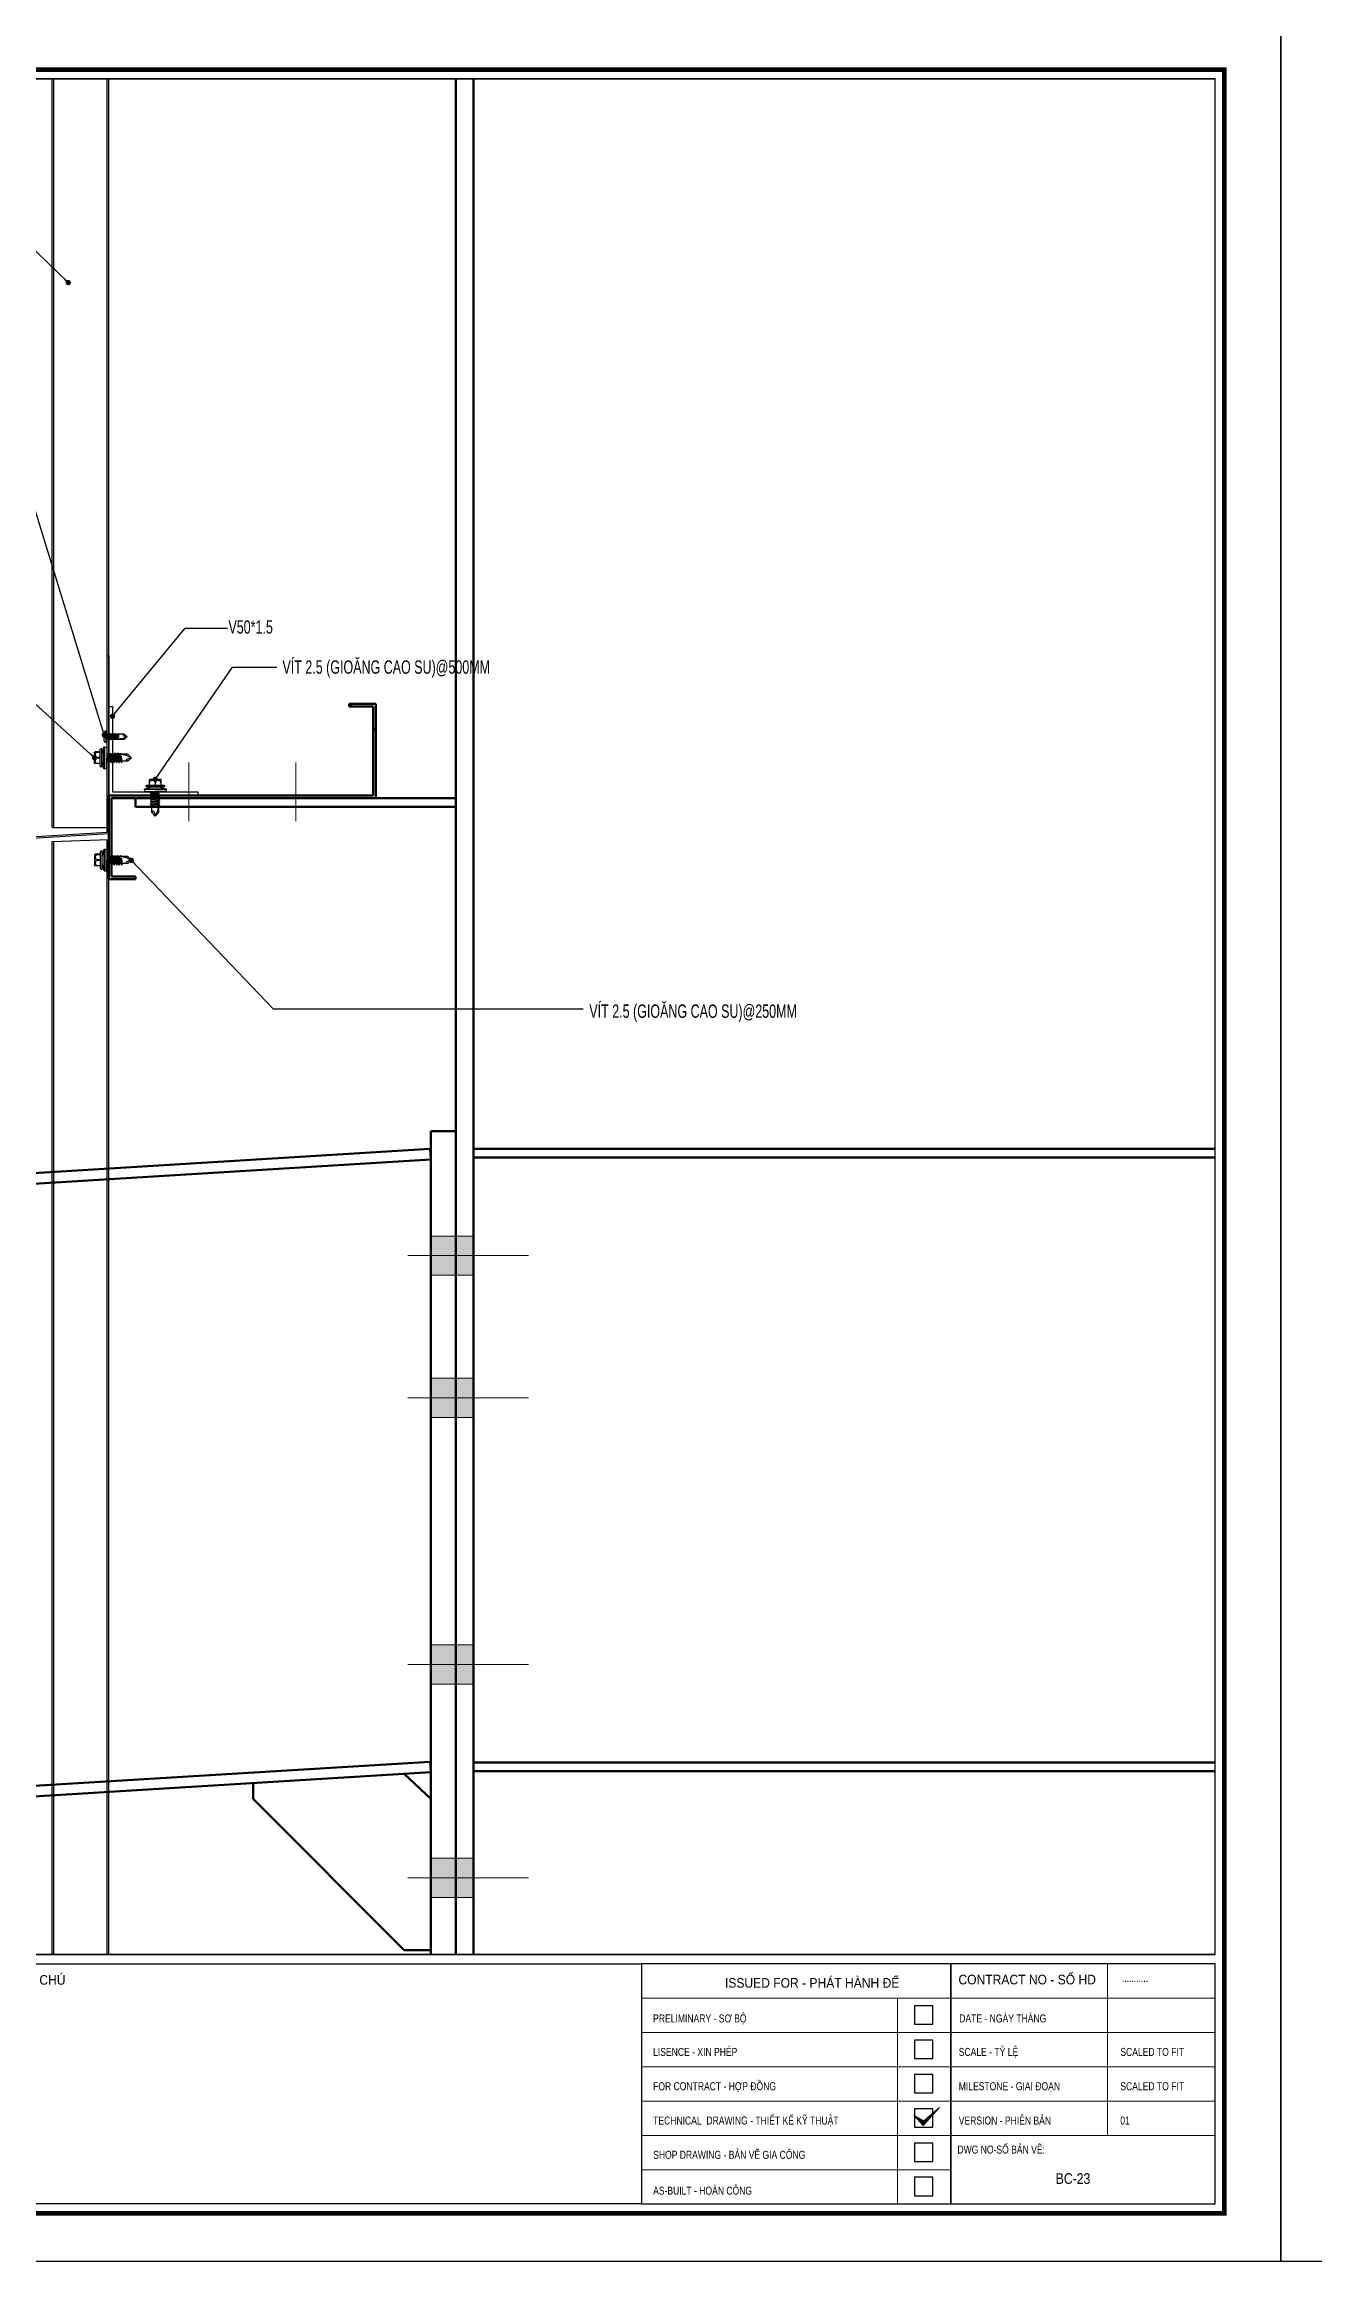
# Model space of a CAD drawing. Header units: inches. Extents: x 2 to 32666, y -5537 to 22.
# Drawn here: x 12258 to 12495.9, y -4544.5 to -4128.8 of the extents above; entities that cross this region are included whole.
import ezdxf
from ezdxf.enums import TextEntityAlignment as Align

# ---------------------------------------------------------------- set-up
doc = ezdxf.new("R2010")
doc.units = ezdxf.units.IN
doc.header["$MEASUREMENT"] = 0
doc.linetypes.add('DASHED2', pattern=[0.375, 0.25, -0.125])
for name, color, linetype in [('2', 2, 'Continuous'), ('3', 3, 'Continuous'), ('4', 4, 'Continuous'), ('6', 6, 'Continuous'), ('7', 7, 'Continuous'), ('BAO KHUNG', 31, 'Continuous'), ('DIM', 8, 'Continuous'), ('Fast RSQ_A2 Frame$0$Khung ten', 4, 'Continuous'), ('NET IN', 3, 'Continuous'), ('STRUCTURE', 1, 'Continuous')]:
    doc.layers.add(name, color=color, linetype=linetype)
doc.layers.add('Cover text', color=7, linetype='Continuous', true_color=0x52370f)
for name, color, linetype, lineweight in [('DETAIL$0$S-Dim', 8, 'Continuous', 20), ('DETAIL$0$S-Hatch', 8, 'Continuous', 13), ('S-Hatch', 8, 'Continuous', 9)]:
    doc.layers.add(name, color=color, linetype=linetype, lineweight=lineweight)
doc.styles.add('ST1', font='vnshx.shx', dxfattribs={"width": 0.7})
doc.styles.add('ST1H', font='vnshxh.shx', dxfattribs={"width": 0.7})
doc.styles.get("Standard").update_dxf_attribs({"font": 'arial.ttf'})
doc.styles.add('STYLE2', font='VHAVAN.TTF')
doc.styles.add('TIEU DE', font='Vharialn.ttf')
doc.dimstyles.new('15', dxfattribs={"dimtxt": 2.5, "dimasz": 1, "dimexe": 1, "dimexo": 0, "dimgap": 1, "dimtad": 1, "dimdec": 0, "dimlfac": 15, "dimzin": 0, "dimdsep": 46, "dimtxsty": 'ST1', "dimblk": 'OBLIQUE', "dimcen": 1, "dimdle": 1, "dimclrd": 8, "dimclre": 8, "dimclrt": 3, "dimadec": 0, "dimazin": 0, "dimtfac": 1, "dimtdec": 0, "dimtix": 1, "dimtmove": 1, "dimatfit": 0, "dimldrblk": 'DOT', "dimfxl": 0, "dimtolj": 1, "dimtzin": 0, "dimlwd": -1, "dimlwe": -1, "dimarcsym": 0})
doc.dimstyles.new('3', dxfattribs={"dimtxt": 2.5, "dimasz": 1, "dimexe": 1, "dimexo": 0, "dimgap": 1, "dimtad": 1, "dimdec": 0, "dimlfac": 3, "dimzin": 0, "dimdsep": 46, "dimtxsty": 'ST1', "dimblk": 'ARCHTICK', "dimcen": 1, "dimdle": 1, "dimclrd": 8, "dimclre": 8, "dimclrt": 3, "dimadec": 0, "dimazin": 0, "dimtfac": 1, "dimtdec": 0, "dimtix": 1, "dimtofl": 0, "dimtmove": 1, "dimatfit": 3, "dimldrblk": 'DOT', "dimfxl": 0.18, "dimtfill": 1, "dimtolj": 1, "dimtzin": 0, "dimlwd": -1, "dimlwe": -1, "dimarcsym": 2})

# ---------------------------------------------------------------- blocks, each defined once
blk = doc.blocks.new('DETAIL$0$MARK')
at = {"layer": 'DETAIL$0$S-Hatch', "linetype": 'Continuous'}
h = blk.add_hatch(dxfattribs=at)
h.set_pattern_fill('ANSI31', color=256, scale=50, style=0)
h.paths.add_polyline_path([(1667850, -1156933), (1667909, -1156997), (1668012, -1156885), (1667913, -1156967)])
at = {"layer": 'DETAIL$0$S-Dim', "linetype": 'Continuous'}
blk.add_lwpolyline([(1667850, -1156933), (1667909, -1156997), (1668012, -1156885), (1667913, -1156967), (1667850, -1156933)], dxfattribs=at)
blk = doc.blocks.new('kt kien truc 1')
at = {"layer": '2', "color": 157, "linetype": 'Continuous'}
blk.add_lwpolyline([(0, 420), (594, 420), (594, 0), (0, 0)], close=True, dxfattribs=at)
at = {"layer": '7', "color": 147, "linetype": 'Continuous'}
blk.add_lwpolyline([(12.33, 57.61), (581.67, 57.61), (581.67, 409.19), (12.33, 409.19)], close=True, dxfattribs=at)
at = {"layer": 'BAO KHUNG', "color": 167, "linetype": 'Continuous', "const_width": 0.871}
blk.add_lwpolyline([(10.59, 9.07), (583.41, 9.07), (583.41, 410.93), (10.59, 410.93)], close=True, dxfattribs=at)
at = {"layer": 'BAO KHUNG', "color": 7}
for points in [[(211.89, 55.81), (474.14, 55.81), (474.14, 10.81), (211.89, 10.81)], [(474.14, 10.81), (532.16, 10.81), (532.16, 55.81), (474.14, 55.81)], [(532.16, 10.81), (581.67, 10.81), (581.67, 55.81), (532.16, 55.81)]]:
    blk.add_lwpolyline(points, close=True, dxfattribs=at)
at = {"layer": 'Fast RSQ_A2 Frame$0$Khung ten', "color": 7, "ltscale": 1000}
for points in [[(525.34, 44.51), (528.78, 44.51), (528.78, 47.96), (525.34, 47.96)], [(525.34, 38.09), (528.78, 38.09), (528.78, 41.53), (525.34, 41.53)], [(525.34, 31.66), (528.78, 31.66), (528.78, 35.1), (525.34, 35.1)], [(525.34, 25.23), (528.78, 25.23), (528.78, 28.67), (525.34, 28.67)], [(525.34, 18.8), (528.78, 18.8), (528.78, 22.24), (525.34, 22.24)], [(525.34, 12.37), (528.78, 12.37), (528.78, 15.81), (525.34, 15.81)]]:
    blk.add_lwpolyline(points, close=True, dxfattribs=at)
at = {"layer": 'S-Hatch'}
for p, q in [((561.54, 55.81), (561.54, 23.67)), ((474.14, 49.38), (532.16, 49.38)), ((522.13, 10.81), (522.13, 49.38)), ((532.16, 49.38), (581.67, 49.38)), ((474.14, 42.95), (532.16, 42.95)), ((532.16, 42.95), (581.67, 42.95)), ((474.14, 36.52), (532.16, 36.52)), ((532.16, 36.52), (581.67, 36.52)), ((474.14, 30.1), (532.16, 30.1)), ((532.16, 30.1), (581.67, 30.1)), ((474.14, 23.67), (532.16, 23.67)), ((532.16, 23.67), (581.67, 23.67)), ((474.14, 17.24), (532.16, 17.24))]:
    blk.add_line(p, q, dxfattribs=at)
at = {"layer": 'DETAIL$0$S-Dim', "linetype": 'Continuous', "xscale": 0.02999999999301508, "yscale": 0.02999999999301508, "zscale": 0.02999999999301508}
blk.add_blockref('DETAIL$0$MARK', (-49510.32, 34735.43), dxfattribs=at)
at = {"layer": 'BAO KHUNG', "color": 7, "linetype": 'Continuous', "width": 0.9}
for s, p in [('NOTE / GHI CHÚ', (348.44, 51.92)), ('CONTRACT NO - SỐ HD', (533.57, 51.98))]:
    blk.add_text(s, height=1.8, dxfattribs=at).set_placement(p)
blk.add_text('ISSUED FOR - PHÁT HÀNH ĐỂ ', height=1.8, dxfattribs=at).set_placement((506.46, 51.36), align=Align.CENTER)
at = {"layer": 'BAO KHUNG', "color": 109, "linetype": 'Continuous', "style": 'STYLE2', "width": 0.8}
blk.add_text('...........', height=1.5, dxfattribs=at).set_placement((564.21, 52.44))
at = {"layer": 'Cover text', "linetype": 'Continuous', "style": 'STYLE2', "width": 0.8}
for s, p in [('PRELIMINARY - S¥ Bé', (476.33, 44.85)), ('date - NGµY TH¸NG', (533.72, 44.85)), ('LISENCE - XIN PHÐP', (476.33, 38.57)), ('scale - tû lÖ', (533.63, 38.57)), ('scaled to fit', (563.92, 38.57)), ('FOR CONTRACT - HîP §åNG', (476.33, 32.14)), ('MILESTONE - GIAI §O¹N', (533.63, 32.14)), ('scaled to fit', (563.92, 32.14)), ('TECHNICAL  DRAWING - THIÕT KÕ Kü THUËT', (476.33, 25.71)), ('VERSION - PHI£N B¶N', (533.63, 25.71)), ('01', (563.92, 25.71)), ('SHOP DRAWING - B¶N VÏ GIA C¤NG', (476.33, 19.28)), ('%%u%%udwg no-sè b¶n vÏ:', (533.38, 20.26)), ('AS-BUILT - HOµN C¤NG', (476.33, 12.56))]:
    blk.add_text(s, height=1.5, dxfattribs=at).set_placement(p)
at = {"layer": 'Cover text', "ltscale": 0.5, "style": 'TIEU DE'}
for tag, p in [('TENBANVE', (45.93, 14.6)), ('STT', (555.05, 15.58))]:
    blk.add_attdef(tag, text='', height=2, dxfattribs=at).set_placement(p, align=Align.MIDDLE_CENTER)
blk = doc.blocks.new('HFR-1')
at = {"layer": 'STRUCTURE', "color": 1, "linetype": 'Continuous'}
for p, q in [((-5.5, 0), (5.5, 0)), ((-5.2, 0.8), (-3.4, 1.5)), ((5.2, 0.8), (3.4, 1.5)), ((-2.4, -1.2), (-3, -1.6)), ((-3, -1.6), (-2.4, -1.9)), ((-2.4, -1.9), (-3, -2.3)), ((-3, -2.3), (-2.4, -2.6)), ((-2.4, -2.6), (-3, -3)), ((-3, -3), (-2.4, -3.3)), ((-2.4, -3.3), (-3, -3.7)), ((-3, -3.7), (-2.4, -4.1)), ((-2.4, -4.1), (-3, -4.4)), ((-3, -4.4), (-2.4, -4.8)), ((-2.4, -4.8), (-3, -5.1)), ((-3, -5.1), (-2.4, -5.5)), ((-2.4, -5.5), (-3, -5.8)), ((-3, -5.8), (-2.4, -6.2)), ((-2.4, -6.2), (-3, -6.6)), ((-3, -6.6), (-2.4, -6.9)), ((-2.4, -6.9), (-3, -7.3)), ((-3, -7.3), (-2.4, -7.6)), ((-2.4, -7.6), (-3, -8)), ((-3, -8), (-2.4, -8.3)), ((-2.4, -8.3), (-3, -8.7)), ((-3, -8.7), (-2.4, -9)), ((-2.4, -9), (-3, -9.4)), ((-3, -9.4), (-2.4, -9.7)), ((-2.4, -9.7), (-3, -10.1)), ((-3, -10.1), (-2.4, -10.5)), ((-2.4, -10.5), (-3, -10.8)), ((-3, -10.8), (-2.4, -11.2)), ((-2.4, -11.2), (-3, -11.5)), ((-3, -11.5), (-2.4, -11.9)), ((-2.9, -1.6), (2.9, -1.4)), ((-2.9, -2.3), (2.9, -2.1)), ((-2.9, -3), (2.9, -2.8)), ((-2.9, -3.7), (2.9, -3.6)), ((-2.9, -4.4), (2.9, -4.3)), ((-2.9, -5.1), (2.9, -5)), ((-2.9, -5.9), (2.9, -5.7)), ((-2.9, -6.6), (2.9, -6.4)), ((-2.9, -7.3), (2.9, -7.1)), ((-2.9, -8), (2.9, -7.8)), ((-2.9, -8.7), (2.9, -8.5)), ((-2.9, -9.4), (2.9, -9.2)), ((-2.9, -10.1), (1.5, -10)), ((-2.9, -10.8), (1.3, -10.7)), ((-2.9, -11.5), (0.9, -11.4)), ((-2.5, -17.4), (-2.5, -11.8)), ((-2.5, -17.4), (-2, -16.7)), ((-2.5, -17.4), (-0.2, -19.7)), ((2.4, -1.1), (-2.4, -1.2)), ((2.4, -1.8), (-2.4, -1.9)), ((-2.4, -1.9), (2.4, -1.8)), ((-2.4, -2.6), (2.4, -2.5)), ((2.4, -2.5), (-2.4, -2.6)), ((-2.4, -3.3), (2.4, -3.2)), ((2.4, -3.2), (-2.4, -3.3)), ((-2.4, -4.1), (2.4, -3.9)), ((2.4, -3.9), (-2.4, -4.1)), ((-2.4, -4.8), (2.4, -4.6)), ((2.4, -4.6), (-2.4, -4.8)), ((-2.4, -5.5), (2.4, -5.3)), ((2.4, -5.3), (-2.4, -5.5)), ((-2.4, -6.2), (2.4, -6)), ((2.4, -6), (-2.4, -6.2)), ((-2.4, -6.9), (2.4, -6.8)), ((2.4, -6.8), (-2.4, -6.9)), ((-2.4, -7.6), (2.4, -7.5)), ((2.4, -7.5), (-2.4, -7.6)), ((-2.4, -8.3), (2.4, -8.2)), ((2.4, -8.2), (-2.4, -8.3)), ((-2.4, -9), (2.4, -8.9)), ((2.4, -8.9), (-2.4, -9)), ((-2.4, -9.7), (2.4, -9.6)), ((2.4, -9.6), (-2.4, -9.7)), ((1.4, -10.3), (-2.4, -10.5)), ((-2.4, -10.5), (1.4, -10.3)), ((-2.4, -11.2), (1.1, -11.1)), ((1.1, -11.1), (-2.4, -11.2)), ((-2.4, -11.9), (0.4, -11.8)), ((-1, -16.7), (0.2, -19.7)), ((0.1, -19.4), (1.2, -17.3)), ((0.2, -19.7), (2.5, -17.4)), ((1.6, -16.1), (2.3, -10.2)), ((2.2, -10), (2.9, -10)), ((2.2, -11), (2.4, -11)), ((2.4, -11), (2.2, -11)), ((2.2, -11.4), (2.9, -11.4)), ((2.2, -11.7), (2.4, -11.7)), ((2.4, -10.3), (2.3, -10.3)), ((2.3, -10.3), (2.4, -10.3)), ((2.3, -10.7), (2.9, -10.7)), ((2.9, -1.4), (2.4, -1.1)), ((2.4, -1.8), (2.9, -1.4)), ((2.9, -2.1), (2.4, -1.8)), ((2.4, -2.5), (2.9, -2.1)), ((2.9, -2.8), (2.4, -2.5)), ((2.4, -3.2), (2.9, -2.8)), ((2.9, -3.6), (2.4, -3.2)), ((2.4, -3.9), (2.9, -3.6)), ((2.9, -4.3), (2.4, -3.9)), ((2.4, -4.6), (2.9, -4.3)), ((2.9, -5), (2.4, -4.6)), ((2.4, -5.3), (2.9, -5)), ((2.9, -5.7), (2.4, -5.3)), ((2.4, -6), (2.9, -5.7)), ((2.9, -6.4), (2.4, -6)), ((2.4, -6.8), (2.9, -6.4)), ((2.9, -7.1), (2.4, -6.8)), ((2.4, -7.5), (2.9, -7.1)), ((2.9, -7.8), (2.4, -7.5)), ((2.4, -8.2), (2.9, -7.8)), ((2.9, -8.5), (2.4, -8.2)), ((2.4, -8.9), (2.9, -8.5)), ((2.9, -9.2), (2.4, -8.9)), ((2.4, -9.6), (2.9, -9.2)), ((2.9, -10), (2.4, -9.6)), ((2.4, -10.3), (2.9, -10)), ((2.9, -10.7), (2.4, -10.3)), ((2.4, -11), (2.9, -10.7)), ((2.9, -11.4), (2.4, -11)), ((2.4, -11.7), (2.9, -11.4)), ((2.5, -17.4), (2.5, -11.7))]:
    blk.add_line(p, q, dxfattribs=at)
at = {"layer": 'STRUCTURE', "color": 1, "linetype": 'Continuous', "ltscale": 8}
for p in [(-3.4, 1.5), (3.4, 1.5)]:
    blk.add_line(p, (0, 1.5), dxfattribs=at)
at = {"layer": 'STRUCTURE', "color": 1, "linetype": 'DASHED2'}
for p in [(-1.9, 1.5), (1.9, 1.5)]:
    blk.add_line(p, (0, 0), dxfattribs=at)
at = {"layer": 'STRUCTURE', "color": 1, "linetype": 'Continuous', "ltscale": 8}
for centre, start, end in [((-4.7, 0.2), 130.41, 194.8062), ((4.7, 0.2), 345.1938, 49.59)]:
    blk.add_arc(centre, 0.801, start, end, dxfattribs=at)
at = {"layer": 'STRUCTURE', "color": 1, "linetype": 'Continuous'}
for centre, radius, start, end in [((-7.3, -9), 9.14, 58.065, 78.8402), ((5.1, -3.8), 3.83, 84.2039, 134.3621), ((-1.5, -17.1), 0.59, 34.2302, 144.5641), ((0, -19.4), 0.331, 231.6348, 305.4287), ((-0.5, -10.1), 1.93, 296.6041, 355.3922), ((-0.6, -16), 2.2, 324.0048, 357.8268), ((1.9, -10.3), 0.444, 15.9762, 172.6971)]:
    blk.add_arc(centre, radius, start, end, dxfattribs=at)
blk = doc.blocks.new('Short_Self_drilling')
at = {"layer": 'STRUCTURE', "color": 1, "linetype": 'Continuous'}
for p, q in [((6.4, 1.7), (-6.4, 1.7)), ((5.1, 3.8), (-5.1, 3.8)), ((-2.6, 2.9), (-5.1, 2.9)), ((-3.4, 3.8), (-3.4, 6.8)), ((3, 7.2), (-3, 7.2)), ((2.6, 2.9), (-2.6, 2.9)), ((-2.1, 2.8), (-2.1, 2.9)), ((6.3, 0), (0, 0)), ((2.2, 2.8), (2.2, 2.9)), ((2.2, -0.5), (2.2, 0)), ((5.1, 2.9), (2.6, 2.9)), ((3.4, 3.8), (3.4, 6.8)), ((3, -1.2), (-2.7, -0.2)), ((3, -2.7), (-2.7, -1.8)), ((3, -4.2), (-2.7, -3.3)), ((3, -5.8), (-2.7, -4.8)), ((3, -7.3), (-2.7, -6.3)), ((-1.9, -8), (-2.7, -7.9)), ((-2.1, -1.4), (-2.1, -0.9)), ((-2.1, -2.9), (-2.1, -2.4)), ((-2.1, -4.4), (-2.1, -3.9)), ((-2.1, -6), (-2.1, -5.4)), ((-2.1, -7.5), (-2.1, -7)), ((-2.1, -12.3), (-2.1, -8.5)), ((3, -8.8), (-1.1, -8.1)), ((2.1, -12.3), (2.1, -9.1)), ((2.2, -2), (2.2, -1.5)), ((2.2, -3.6), (2.2, -3)), ((2.2, -5.1), (2.2, -4.6)), ((2.2, -6.6), (2.2, -6.1)), ((2.2, -8.1), (2.2, -7.6))]:
    blk.add_line(p, q, dxfattribs=at)
blk.add_lwpolyline([(6.4, 1.3), (6.4, 1.7), (2.1, 2.8), (-2.1, 2.8), (-6.4, 1.7), (-6.4, 1.3)], close=True, dxfattribs=at)
for points in [[(-6.4, 1.3, -0.088869), (-6.3, 0), (0, 0)], [(-0.1, 3.8), (-0.3, 6.2, 0.338878), (-3.1, 6.2), (-3.3, 3.8)], [(3.3, 3.8), (3.1, 6.2, 0.338878), (0.3, 6.2), (0.1, 3.8)], [(2.1, -12.3), (0.2, -14.2, -0.333596), (-0.2, -14.2), (-2.1, -12.3)], [(-0.1, -14), (-1, -12.2, -0.148657), (-1.4, -11.2), (-2, -7.7, -0.815006), (-1.2, -7.8, 0.150833), (-0.8, -8.7)], [(2.1, -12.3), (1.7, -11.7, 0.52242), (0.9, -11.7), (-0.2, -14.2)]]:
    blk.add_lwpolyline(points, format="xyb", dxfattribs=at)
for points in [[(3, -1.2), (2.2, -1.5), (-2.1, -0.8), (-2.7, -0.2), (-2.4, 0)], [(3, -2.7), (2.2, -3), (-2.1, -2.4), (-2.7, -1.8), (-2.1, -1.4), (2.2, -2), (3, -2.7)], [(3, -4.2), (2.2, -4.6), (-2.1, -3.9), (-2.7, -3.3), (-2.1, -2.9), (2.2, -3.6), (3, -4.2)], [(3, -5.8), (2.2, -6.1), (-2.1, -5.4), (-2.7, -4.8), (-2.1, -4.4), (2.2, -5.1), (3, -5.8)], [(3, -7.3), (2.2, -7.6), (-2.1, -7), (-2.7, -6.3), (-2.1, -6), (2.2, -6.6), (3, -7.3)], [(-1.8, -8.5), (-2.1, -8.5), (-2.7, -7.9), (-2.1, -7.5), (-1.8, -7.5)], [(-1.3, -7.6), (2.2, -8.1), (3, -8.8)], [(-1.2, 0), (2.2, -0.5), (3, -1.2)], [(3, -8.8), (2.2, -9.1), (-0.8, -8.7)]]:
    blk.add_lwpolyline(points, dxfattribs=at)
for centre, radius, start, end in [((-5, 3.3), 0.455, 109.7949, 250.2674), ((-3, 6.8), 0.429, 90.0311, 180.0311), ((3, 6.8), 0.429, 0.0311, 90.0311), ((5.1, 3.3), 0.435, 279.7276, 80.3347), ((10, 0.2), 3.74, 162.2963, 182.6103)]:
    blk.add_arc(centre, radius, start, end, dxfattribs=at)
blk = doc.blocks.new('_Dot')
at = {"color": 0, "linetype": 'ByBlock', "lineweight": -2}
blk.add_line((-0.5, 0), (-1, 0), dxfattribs=at)
at = {"color": 0, "linetype": 'ByBlock', "const_width": 0.5}
blk.add_lwpolyline([(-0.25, 0, 1), (0.25, 0, 1)], format="xyb", close=True, dxfattribs=at)
blk = doc.blocks.new('_Oblique')
at = {"color": 0, "linetype": 'ByBlock', "lineweight": -2}
blk.add_line((-0.5, -0.5), (0.5, 0.5), dxfattribs=at)
blk = doc.blocks.new('DOT')
at = {"color": 0, "linetype": 'ByBlock'}
blk.add_line((-0.5, 0), (-1, 0), dxfattribs=at)
at = {"color": 0, "linetype": 'ByBlock', "const_width": 0.5}
blk.add_lwpolyline([(-0.25, 0, 1), (0.25, 0, 1)], format="xyb", close=True, dxfattribs=at)
blk = doc.blocks.new('_ArchTick')
at = {"color": 0, "linetype": 'ByBlock', "const_width": 0.15}
blk.add_lwpolyline([(-0.5, -0.5), (0.5, 0.5)], dxfattribs=at)

msp = doc.modelspace()

# ---------------------------------------------------------------- hatches: boundary and pattern name
at = {"layer": '2'}
for points in [[(12335.0832, -4359.5767), (12330.4166, -4359.5767), (12330.4166, -4352.2434), (12335.0832, -4352.2434)], [(12338.4166, -4359.5767), (12335.0832, -4359.5767), (12335.0832, -4352.2434), (12338.4166, -4352.2434)], [(12335.0832, -4386.2434), (12330.4166, -4386.2434), (12330.4166, -4378.91), (12335.0832, -4378.91)], [(12338.4166, -4386.2434), (12335.0832, -4386.2434), (12335.0832, -4378.91), (12338.4166, -4378.91)], [(12335.0832, -4436.2434), (12330.4166, -4436.2434), (12330.4166, -4428.91), (12335.0832, -4428.91)], [(12338.4166, -4436.2434), (12335.0832, -4436.2434), (12335.0832, -4428.91), (12338.4166, -4428.91)], [(12335.0832, -4476.2434), (12330.4166, -4476.2434), (12330.4166, -4468.91), (12335.0832, -4468.91)], [(12338.4166, -4476.2434), (12335.0832, -4476.2434), (12335.0832, -4468.91), (12338.4166, -4468.91)]]:
    msp.add_hatch(color=256, dxfattribs=at).paths.add_polyline_path(points, flags=17)

# ---------------------------------------------------------------- linework, layer by layer
at = {"layer": '2', "lineweight": 100}
for p, q in [((12335.0832, -4135.3349), (12335.0832, -4486.9148)), ((12338.4165, -4135.3349), (12338.4166, -4486.9148)), ((12315.5832, -4252.9835), (12315.0832, -4252.4835)), ((12315.0832, -4252.9835), (12315.0832, -4252.4835)), ((12315.0832, -4252.4835), (12320.0832, -4252.4835)), ((12319.5832, -4252.9835), (12315.0832, -4252.9835)), ((12319.5832, -4269.6502), (12319.5832, -4252.9835)), ((12320.0832, -4270.1502), (12320.0832, -4252.4835)), ((12320.0832, -4257.4835), (12319.5832, -4256.9835)), ((12270.0832, -4285.3168), (12270.0832, -4269.6502)), ((12270.0832, -4269.6502), (12319.5832, -4269.6502)), ((12270.5832, -4270.1502), (12270.5832, -4284.8168)), ((12270.5832, -4270.1502), (12320.0832, -4270.1502)), ((12275.0832, -4270.1502), (12275.0832, -4271.8168)), ((12275.0832, -4271.8168), (12335.0832, -4271.8168)), ((12320.0832, -4270.1502), (12335.0832, -4270.1502)), ((12275.0832, -4285.3168), (12270.0832, -4285.3168)), ((12270.5832, -4284.8168), (12275.0832, -4284.8168)), ((12275.0832, -4284.8168), (12275.0832, -4285.3168)), ((12330.4166, -4486.9148), (12330.4166, -4332.5767)), ((12330.4166, -4332.5767), (12335.0832, -4332.5767)), ((11908.1005, -4361.6207), (12330.295, -4335.9137)), ((11908.1005, -4363.6244), (12330.4166, -4337.91)), ((12330.295, -4335.9137), (12330.4166, -4337.91)), ((12477.4384, -4335.887), (12338.4166, -4335.887)), ((12338.4166, -4335.887), (12338.4166, -4337.5536)), ((12477.4384, -4337.5536), (12338.4166, -4337.5536)), ((12223.5358, -4457.2932), (12330.295, -4450.7927)), ((12330.295, -4450.7927), (12330.4166, -4450.7853)), ((12330.295, -4450.7927), (12330.4166, -4452.789)), ((12477.4384, -4450.9212), (12338.4166, -4450.9212)), ((12338.4166, -4450.9212), (12338.4166, -4452.5879)), ((11908.1005, -4478.5034), (12330.4166, -4452.789)), ((12297.0832, -4454.8187), (12297.0832, -4457.7891)), ((12325.4166, -4453.0935), (12330.4166, -4457.789)), ((12477.4384, -4452.5879), (12338.4166, -4452.5879)), ((12297.0832, -4457.7891), (12325.4166, -4486.1224)), ((12325.4166, -4486.1224), (12330.4166, -4486.1224))]:
    msp.add_line(p, q, dxfattribs=at)
at = {"layer": '2', "lineweight": 0}
for p, q in [((12285.0832, -4274.4835), (12285.0832, -4263.4835)), ((12285.0832, -4272.8168), (12285.0832, -4263.4835)), ((12285.0832, -4272.8168), (12285.0832, -4263.4835)), ((12305.0832, -4274.4835), (12305.0832, -4263.4835)), ((12305.0832, -4272.8168), (12305.0832, -4263.4835)), ((12305.0832, -4272.8168), (12305.0832, -4263.4835)), ((12285.0832, -4272.8168), (12285.0832, -4269.6502)), ((12285.0832, -4272.8168), (12285.0832, -4269.6502)), ((12305.0832, -4272.8168), (12305.0832, -4269.6502)), ((12305.0832, -4272.8168), (12305.0832, -4269.6502)), ((12326.0832, -4355.91), (12348.7499, -4355.91)), ((12326.0832, -4355.91), (12348.7499, -4355.91)), ((12330.4166, -4352.2434), (12335.0832, -4352.2434)), ((12330.4166, -4352.2434), (12335.0832, -4352.2434)), ((12335.0832, -4352.2434), (12338.4166, -4352.2434)), ((12335.0832, -4352.2434), (12338.4166, -4352.2434)), ((12330.4166, -4359.5767), (12335.0832, -4359.5767)), ((12330.4166, -4359.5767), (12335.0832, -4359.5767)), ((12335.0832, -4359.5767), (12338.4166, -4359.5767)), ((12335.0832, -4359.5767), (12338.4166, -4359.5767)), ((12330.4166, -4378.91), (12335.0832, -4378.91)), ((12330.4166, -4378.91), (12335.0832, -4378.91)), ((12335.0832, -4378.91), (12338.4166, -4378.91)), ((12335.0832, -4378.91), (12338.4166, -4378.91)), ((12326.0832, -4382.5767), (12348.7499, -4382.5767)), ((12326.0832, -4382.5767), (12348.7499, -4382.5767)), ((12330.4166, -4386.2434), (12335.0832, -4386.2434)), ((12330.4166, -4386.2434), (12335.0832, -4386.2434)), ((12335.0832, -4386.2434), (12338.4166, -4386.2434)), ((12335.0832, -4386.2434), (12338.4166, -4386.2434)), ((12330.4166, -4428.91), (12335.0832, -4428.91)), ((12330.4166, -4428.91), (12335.0832, -4428.91)), ((12335.0832, -4428.91), (12338.4166, -4428.91)), ((12335.0832, -4428.91), (12338.4166, -4428.91)), ((12326.0832, -4432.5767), (12348.7499, -4432.5767)), ((12326.0832, -4432.5767), (12348.7499, -4432.5767)), ((12330.4166, -4436.2434), (12335.0832, -4436.2434)), ((12330.4166, -4436.2434), (12335.0832, -4436.2434)), ((12335.0832, -4436.2434), (12338.4166, -4436.2434)), ((12335.0832, -4436.2434), (12338.4166, -4436.2434)), ((12326.0832, -4472.5767), (12348.7499, -4472.5767)), ((12326.0832, -4472.5767), (12348.7499, -4472.5767)), ((12330.4166, -4468.91), (12335.0832, -4468.91)), ((12330.4166, -4468.91), (12335.0832, -4468.91)), ((12335.0832, -4468.91), (12338.4166, -4468.91)), ((12335.0832, -4468.91), (12338.4166, -4468.91)), ((12330.4166, -4476.2434), (12335.0832, -4476.2434)), ((12330.4166, -4476.2434), (12335.0832, -4476.2434)), ((12335.0832, -4476.2434), (12338.4166, -4476.2434)), ((12335.0832, -4476.2434), (12338.4166, -4476.2434))]:
    msp.add_line(p, q, dxfattribs=at)
at = {"layer": '3'}
for p, q in [((12259.4166, -4275.687), (12259.4166, -4135.3349)), ((12259.7499, -4275.687), (12259.7499, -4135.3349)), ((12269.7499, -4275.687), (12269.7499, -4135.3349)), ((12270.0832, -4275.687), (12270.0832, -4135.3349)), ((12259.4166, -4275.687), (12270.0832, -4275.687)), ((12259.4166, -4278.285), (12270.0832, -4277.9137)), ((12259.4166, -4486.9148), (12259.4166, -4278.285)), ((12259.7499, -4486.9148), (12259.7499, -4278.285)), ((12269.7499, -4486.9148), (12269.7499, -4277.9137)), ((12270.0832, -4486.9148), (12270.0832, -4277.9137))]:
    msp.add_line(p, q, dxfattribs=at)
at = {"layer": '4'}
msp.add_lwpolyline([(12270.7499, -4252.9835), (12270.7499, -4268.9835), (12286.7499, -4268.9835), (12286.7499, -4269.6502), (12270.0832, -4269.6502), (12270.0832, -4252.9835)], close=True, dxfattribs=at)
at = {"layer": '6'}
msp.add_lwpolyline([(12176.6084, -4293.4799), (12183.3779, -4281.7857), (12269.7499, -4276.5266), (12269.7499, -4243.5069), (12270.0832, -4243.5069), (12270.0832, -4276.8402), (12183.5768, -4282.1075), (12176.8969, -4293.6469)], close=True, dxfattribs=at)
at = {"layer": 'DIM'}
msp.add_lwpolyline([(11908.1005, -4135.3349), (12477.4384, -4135.3349), (12477.4384, -4486.9148), (11908.1005, -4486.9148)], close=True, dxfattribs=at)
at = {"layer": 'NET IN'}
for points in [[(11895.7695, -4124.5249), (12489.7695, -4124.5249), (12489.7695, -4544.5249), (11895.7695, -4544.5249)], [(12489.7695, -4124.5249), (13083.7695, -4124.5249), (13083.7695, -4544.5249), (12489.7695, -4544.5249)]]:
    msp.add_lwpolyline(points, close=True, dxfattribs=at)

# ---------------------------------------------------------------- block references
at = {"color": 1, "xscale": -0.3200000000247681, "yscale": 0.3200000000247681, "zscale": 0.3200000000247681}
for p, rotation in [((12269.6709, -4262.585), 90.03112754959358), ((12278.7649, -4268.9306), 0.03112754959357033), ((12269.7079, -4281.7672), 90.03112754959358)]:
    msp.add_blockref('Short_Self_drilling', p, dxfattribs=dict(at, rotation=rotation))
at = {"color": 8, "extrusion": (0, 0, -1), "xscale": 0.1989464958195334, "yscale": 0.1989464958195334, "zscale": -0.1989464958195334, "rotation": 270.0000000000426}
msp.add_blockref('HFR-1', (-12269.4909, -4258.6449, 0), dxfattribs=at)
at = {"layer": '3'}
ref = msp.add_blockref('kt kien truc 1', (11895.7695, -4544.5249), dxfattribs=at)
ref.add_attrib('STT', 'bc-23', dxfattribs={"ltscale": 0.5, "height": 2, "style": 'TIEU DE'}).set_placement((12450.8177, -4528.9455), align=Align.MIDDLE_CENTER)
msp.add_blockref('kt kien truc 1', (12489.7695, -4544.5249), dxfattribs=at)

# ---------------------------------------------------------------- texts
at = {"layer": '3', "style": 'ST1H', "width": 0.7}
for s, p in [('v50*1.5', (12292.4789, -4239.3207)), ('vÝt 2.5 (gio¨ng cao su)@500mm', (12302.6053, -4246.8298)), ('vÝt 2.5 (gio¨ng cao su)@250mm', (12360.1398, -4311.3406))]:
    msp.add_text(s, height=2.5, dxfattribs=at).set_placement(p)

# ---------------------------------------------------------------- leaders
at = {"layer": 'DIM'}
for points, dimstyle, override in [([(12262.4369, -4173.4939), (12254.698, -4166.0054), (12246.0842, -4166.0054)], '15', {"dimgap": 1, "dimtad": 0}), ([(12267.3719, -4262.585), (12194.1151, -4196.1568), (12169.279, -4196.1568)], '3', {"dimgap": 1, "dimtad": 0, "dimldrblk": 'DOT'}), ([(12269.1934, -4258.3095), (12252.1341, -4202.6655), (12236.4845, -4202.6655)], '3', {"dimgap": 1, "dimtad": 0}), ([(12270.7499, -4254.8115), (12284.3771, -4238.2834), (12292.2875, -4238.2834)], '15', {"dimgap": 1, "dimtad": 0, "dimldrblk": 'DOT'}), ([(12278.7649, -4266.6316), (12293.2154, -4245.624), (12301.535, -4245.624)], '3', {"dimgap": 1, "dimtad": 0, "dimldrblk": 'DOT'}), ([(12274.2669, -4281.8153), (12300.8823, -4309.6867), (12359.0039, -4309.6867)], '3', {"dimgap": 1, "dimtad": 0, "dimldrblk": 'DOT'})]:
    msp.add_leader(points, dimstyle=dimstyle, override=override, dxfattribs=at)

doc.saveas('drawing.dxf')
